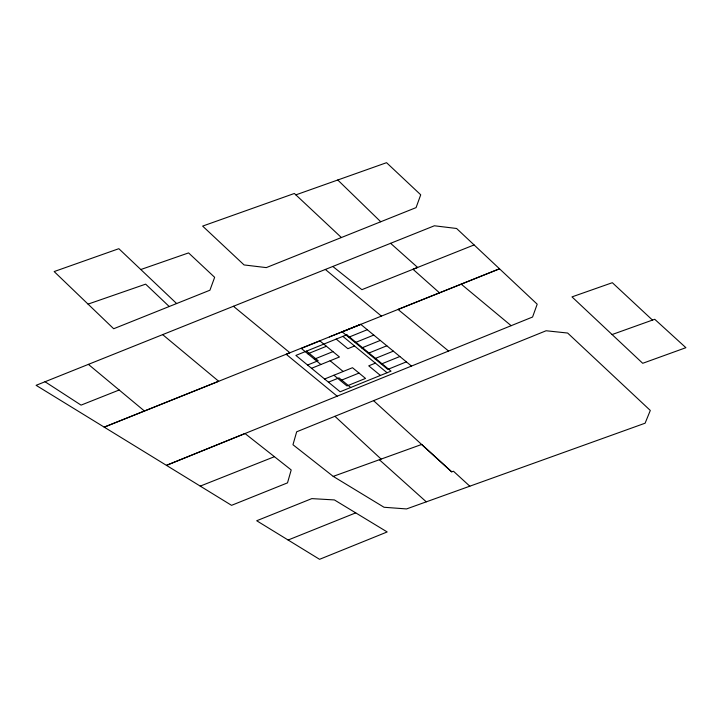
<?xml version="1.0" encoding="UTF-8"?>
<svg xmlns="http://www.w3.org/2000/svg" width="722" height="722" viewBox="0 0 722 722"><rect width="100%" height="100%" fill="white"/><g stroke="black" fill="none" stroke-linecap="round" stroke-linejoin="round"><path stroke-width="1.08" d="M411.495 366.072L360.747 324.349L342.183 331.876L387.804 369.393L406.369 361.866M307.852 353.789L326.416 346.271M348.699 337.237L367.263 329.71M314.368 359.15L332.932 351.623M355.215 342.598L373.779 335.071M307.581 365.025L318.185 360.729L306.498 351.118M354.547 345.991L347.887 348.69L336.199 339.078M311.561 368.292L339.457 356.984L319.9 340.91L301.336 348.437L320.893 364.511M361.731 347.95L380.295 340.432M368.256 353.311L386.821 345.784M324.593 379.014L352.489 367.706L365.531 378.427L346.957 385.954L333.925 375.232M374.772 358.672L393.337 351.145M328.438 382.173L339.042 377.877L350.721 387.488M375.395 363.139L368.743 365.837L380.431 375.449M340.441 380.593L359.005 373.066M381.288 364.032L399.853 356.506M511.149 325.685L166.448 465.356L36.1 385.322L434.373 225.778L456.593 228.486L537.195 304.188L532.574 317.021L511.149 325.685L461.223 284.152L398.039 309.449L448.579 351.045M176.628 303.538L118.841 248.693L54.159 271.562L113.679 328.745L209.931 290.208L214.651 277.32L188.577 252.908L140.79 269.532M341.398 237.529L294.359 193.469L202.638 226.094L244.072 264.938L266.301 267.609L416.071 207.611L420.727 194.796L386.55 162.685L295.867 194.868M162.649 334.62L218.685 381.261L104.185 427.144L289.883 352.769L233.441 306.272M360.774 324.34L286.174 354.258L337.165 396.188M461.223 284.152L499.534 268.792L329.367 336.948M288.114 540.02L355.729 512.873L387.182 531.952L319.566 559.315L256.698 520.752L311.814 498.613L334.403 499.931L355.729 512.873M474.101 244.929L413.011 269.288L439.499 292.834M119.184 389.997L81.063 405.123L45.026 381.739M200.238 486.114L274.432 456.692L291.201 469.941L287.509 482.865L231.554 505.337L166.448 465.356L245.011 433.534L274.432 456.692M333.212 476.385L384.041 507.268L406.558 508.929L645.107 423.2L650.305 410.448L567.654 333.041L546.103 330.757L296.67 431.801L292.97 444.734L333.212 476.385L421.657 444.463L451.701 471.845L453.47 471.24L469.823 486.204M652.48 320.09L654.737 319.286L685.9 347.688L642.706 363.301L571.995 296.886L612.337 282.699L652.48 320.09L612.085 334.548M88.075 304.115L145.654 284.152L169.21 306.507M332.815 266.472L361.902 289.666L417.632 267.438L390.593 243.314M342.869 336.38L387.073 372.751M330.125 360.765L343.158 371.487M325.333 269.441L381.406 316.101M88.391 364.375L144.427 411.008M379.366 459.743L426.269 501.826M373.563 400.647L451.701 471.845M334.918 416.296L381.126 459.093M337.77 179.995L380.738 221.762M346.804 334.782L295.894 355.423L340.125 391.784L391.026 371.153L346.804 334.782"/></g></svg>
